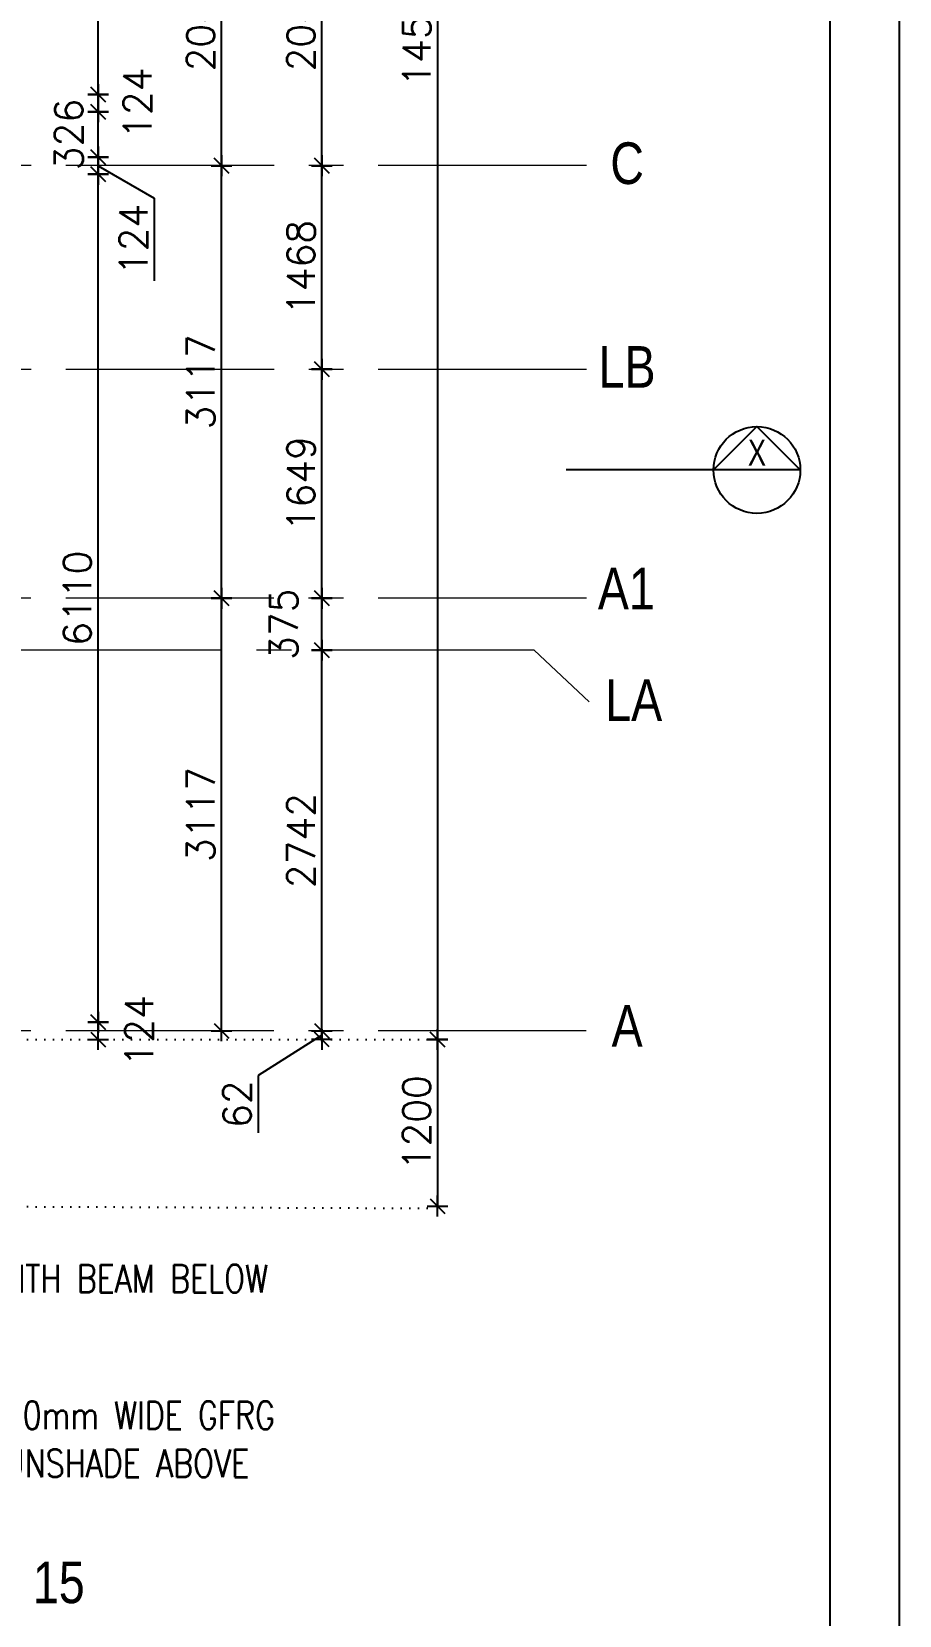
# Model space of a CAD drawing. Header units: inches. Extents: x -234845 to -176446, y -524542 to -442800.
# Drawn here: x -182695 to -176446, y -514389 to -502978 of the extents above; entities that cross this region are included whole.
import ezdxf
from ezdxf.enums import TextEntityAlignment as Align

# ---------------------------------------------------------------- set-up
doc = ezdxf.new("R2010")
doc.units = ezdxf.units.IN
doc.header["$MEASUREMENT"] = 0
doc.header["$PDMODE"] = 34
doc.header["$PDSIZE"] = -10
doc.linetypes.add('CENTER2', pattern=[1.125, 0.75, -0.125, 0.125, -0.125])
doc.linetypes.add('DOT2', pattern=[0.125, 0, -0.125])
for name, color, linetype in [('Dim dotted', 30, 'Continuous'), ('Dimension', 10, 'Continuous'), ('GRID-TAGS', 31, 'Continuous'), ('SECTIONS', 22, 'Continuous'), ('title', 255, 'Continuous')]:
    doc.layers.add(name, color=color, linetype=linetype)
doc.layers.add('Grid', color=254, linetype='Continuous', lineweight=15)
doc.layers.add('TEXT', color=32, linetype='Continuous', lineweight=18)
doc.styles.add('ARIAL', font='arial.ttf')
doc.styles.add('RMTXT', font='romans.shx')
doc.styles.add('style1', font='romans.shx', dxfattribs={"width": 0.8})
doc.dimstyles.new('ELEV-DIM', dxfattribs={"dimtxt": 150, "dimasz": 1, "dimexe": 100, "dimexo": 150, "dimgap": 50, "dimtad": 1, "dimdec": 0, "dimzin": 0, "dimdsep": 46, "dimtxsty": 'RMTXT', "dimblk": 'ARH4', "dimcen": 0.09375, "dimdle": 100, "dimse1": 1, "dimse2": 1, "dimclrd": 256, "dimclre": 256, "dimclrt": 151, "dimadec": 0, "dimazin": 0, "dimtfac": 50, "dimtdec": 0, "dimtofl": 0, "dimtmove": 2, "dimatfit": 3, "dimldrblk": 'OBLIQUE', "dimfxl": 1, "dimtolj": 1, "dimtzin": 0, "dimlwd": -1, "dimlwe": -1, "dimarcsym": 0})

# ---------------------------------------------------------------- blocks, each defined once
blk = doc.blocks.new('ARH4')
for p, q in [((75, 0), (-75, 0)), ((-53, -53), (53, 53)), ((0, -75), (0, 75))]:
    blk.add_line(p, q)
blk = doc.blocks.new('*D387')
at = {"layer": 'DEFPOINTS', "color": 0, "transparency": 16777216}
for p in [(-183491, -495654), (-183410, -510240), (-179772, -510240)]:
    blk.add_point(p, dxfattribs=at)
at = {"layer": 'Dimension', "transparency": 16777216}
blk.add_line((-179772, -495655), (-179772, -510239), dxfattribs=at)
for p, rotation in [((-179772, -495654), 90), ((-179772, -510240), 270)]:
    blk.add_blockref('ARH4', p, dxfattribs=dict(at, rotation=rotation))
at = {"layer": 'Dimension', "color": 151, "lineweight": 0, "transparency": 16777216, "insert": (-179922, -502947), "char_height": 200, "attachment_point": 5, "rotation": 90, "style": 'RMTXT'}
blk.add_mtext('\\A1;14586', dxfattribs=at)
blk = doc.blocks.new('_Oblique')
at = {"color": 0, "linetype": 'ByBlock', "lineweight": -2}
blk.add_line((-0.5, -0.5), (0.5, 0.5), dxfattribs=at)
blk = doc.blocks.new('*D388')
at = {"layer": 'DEFPOINTS', "color": 0, "transparency": 16777216}
for p in [(-184923, -510240, 2), (-189644, -511440), (-179772, -511440)]:
    blk.add_point(p, dxfattribs=at)
at = {"layer": 'Dimension', "transparency": 16777216}
blk.add_line((-179772, -510241), (-179772, -511439), dxfattribs=at)
for p, rotation in [((-179772, -510240), 90), ((-179772, -511440), 270)]:
    blk.add_blockref('ARH4', p, dxfattribs=dict(at, rotation=rotation))
at = {"layer": 'Dimension', "color": 151, "lineweight": 0, "transparency": 16777216, "insert": (-179922, -510840), "char_height": 200, "attachment_point": 5, "rotation": 90, "style": 'RMTXT'}
blk.add_mtext('\\A1;1200', dxfattribs=at)
blk = doc.blocks.new('*D417')
at = {"layer": 'DEFPOINTS', "color": 0, "transparency": 16777216}
for p in [(-181610, -507061, -2), (-181328, -507061), (-181610, -510178)]:
    blk.add_point(p, dxfattribs=at)
at = {"layer": 'Dimension', "transparency": 16777216}
blk.add_line((-181328, -510177), (-181328, -507062), dxfattribs=at)
for p, rotation in [((-181328, -507061), 90), ((-181328, -510178), 270)]:
    blk.add_blockref('ARH4', p, dxfattribs=dict(at, rotation=rotation))
at = {"layer": 'Dimension', "color": 151, "lineweight": 0, "transparency": 16777216, "insert": (-181478, -508619), "char_height": 200, "attachment_point": 5, "rotation": 90, "style": 'RMTXT'}
blk.add_mtext('\\A1;3117', dxfattribs=at)
blk = doc.blocks.new('*D418')
at = {"layer": 'DEFPOINTS', "color": 0, "transparency": 16777216}
for p in [(-181328, -501900), (-179551, -501900), (-181610, -503944)]:
    blk.add_point(p, dxfattribs=at)
at = {"layer": 'Dimension', "transparency": 16777216}
blk.add_line((-181328, -503943), (-181328, -501901), dxfattribs=at)
for p, rotation in [((-181328, -501900), 90), ((-181328, -503944), 270)]:
    blk.add_blockref('ARH4', p, dxfattribs=dict(at, rotation=rotation))
at = {"layer": 'Dimension', "color": 151, "lineweight": 0, "transparency": 16777216, "insert": (-181478, -502922), "char_height": 200, "attachment_point": 5, "rotation": 90, "style": 'RMTXT'}
blk.add_mtext('\\A1;2044', dxfattribs=at)
blk = doc.blocks.new('*D420')
at = {"layer": 'DEFPOINTS', "color": 0, "transparency": 16777216}
for p in [(-180862, -507435, -2), (-180606, -507435), (-180926, -510178)]:
    blk.add_point(p, dxfattribs=at)
at = {"layer": 'Dimension', "transparency": 16777216}
blk.add_line((-180606, -510177), (-180606, -507436), dxfattribs=at)
for p, rotation in [((-180606, -507435), 90), ((-180606, -510178), 270)]:
    blk.add_blockref('ARH4', p, dxfattribs=dict(at, rotation=rotation))
at = {"layer": 'Dimension', "color": 151, "lineweight": 0, "transparency": 16777216, "insert": (-180756, -508807), "char_height": 200, "attachment_point": 5, "rotation": 90, "style": 'RMTXT'}
blk.add_mtext('\\A1;2742', dxfattribs=at)
blk = doc.blocks.new('*D421')
at = {"layer": 'DEFPOINTS', "color": 0, "transparency": 16777216}
for p in [(-180969, -505411, -2), (-180606, -505411), (-180862, -507061, -2)]:
    blk.add_point(p, dxfattribs=at)
at = {"layer": 'Dimension', "transparency": 16777216}
blk.add_line((-180606, -507060), (-180606, -505412), dxfattribs=at)
for p, rotation in [((-180606, -505411), 90), ((-180606, -507061), 270)]:
    blk.add_blockref('ARH4', p, dxfattribs=dict(at, rotation=rotation))
at = {"layer": 'Dimension', "color": 151, "lineweight": 0, "transparency": 16777216, "insert": (-180756, -506236), "char_height": 200, "attachment_point": 5, "rotation": 90, "style": 'RMTXT'}
blk.add_mtext('\\A1;1649', dxfattribs=at)
blk = doc.blocks.new('*D422')
at = {"layer": 'DEFPOINTS', "color": 0, "transparency": 16777216}
for p in [(-180969, -501900), (-180606, -501900), (-180969, -503944)]:
    blk.add_point(p, dxfattribs=at)
at = {"layer": 'Dimension', "transparency": 16777216}
blk.add_line((-180606, -503943), (-180606, -501901), dxfattribs=at)
for p, rotation in [((-180606, -501900), 90), ((-180606, -503944), 270)]:
    blk.add_blockref('ARH4', p, dxfattribs=dict(at, rotation=rotation))
at = {"layer": 'Dimension', "color": 151, "lineweight": 0, "transparency": 16777216, "insert": (-180756, -502922), "char_height": 200, "attachment_point": 5, "rotation": 90, "style": 'RMTXT'}
blk.add_mtext('\\A1;2044', dxfattribs=at)
blk = doc.blocks.new('*D424')
at = {"layer": 'DEFPOINTS', "color": 0, "transparency": 16777216}
for p in [(-180952, -510240), (-180807, -510178), (-180606, -510178)]:
    blk.add_point(p, dxfattribs=at)
at = {"layer": 'Dimension', "transparency": 16777216}
for p, q in [((-180606, -510209), (-181065, -510499)), ((-180606, -510177), (-180606, -510176)), ((-180606, -510240), (-180606, -510178)), ((-180606, -510241), (-180606, -510242)), ((-181065, -510499), (-181065, -510913))]:
    blk.add_line(p, q, dxfattribs=at)
for p, rotation in [((-180606, -510178), 270), ((-180606, -510240), 90)]:
    blk.add_blockref('ARH4', p, dxfattribs=dict(at, rotation=rotation))
at = {"layer": 'Dimension', "color": 151, "lineweight": 0, "transparency": 16777216, "insert": (-181215, -510706), "char_height": 200, "attachment_point": 5, "rotation": 90, "style": 'RMTXT'}
blk.add_mtext('\\A1;62', dxfattribs=at)
blk = doc.blocks.new('*D428')
at = {"layer": 'DEFPOINTS', "color": 0, "transparency": 16777216}
for p in [(-181610, -503944), (-181328, -503944), (-181590, -507061)]:
    blk.add_point(p, dxfattribs=at)
at = {"layer": 'Dimension', "transparency": 16777216}
blk.add_line((-181328, -507060), (-181328, -503945), dxfattribs=at)
for p, rotation in [((-181328, -503944), 90), ((-181328, -507061), 270)]:
    blk.add_blockref('ARH4', p, dxfattribs=dict(at, rotation=rotation))
at = {"layer": 'Dimension', "color": 151, "lineweight": 0, "transparency": 16777216, "insert": (-181478, -505502), "char_height": 200, "attachment_point": 5, "rotation": 90, "style": 'RMTXT'}
blk.add_mtext('\\A1;3117', dxfattribs=at)
blk = doc.blocks.new('*D478')
at = {"layer": 'DEFPOINTS', "color": 0, "transparency": 16777216}
for p in [(-183534, -510116), (-182216, -510116), (-183410, -510240)]:
    blk.add_point(p, dxfattribs=at)
at = {"layer": 'Dimension', "transparency": 16777216}
blk.add_line((-182216, -510239), (-182216, -510117), dxfattribs=at)
for p, rotation in [((-182216, -510116), 90), ((-182216, -510240), 270)]:
    blk.add_blockref('ARH4', p, dxfattribs=dict(at, rotation=rotation))
at = {"layer": 'Dimension', "color": 151, "lineweight": 0, "transparency": 16777216, "insert": (-181921, -510178), "char_height": 200, "attachment_point": 5, "rotation": 90, "style": 'RMTXT'}
blk.add_mtext('\\A1;124', dxfattribs=at)
blk = doc.blocks.new('*D830')
at = {"layer": 'DEFPOINTS', "color": 0, "transparency": 16777216}
for p in [(-183534, -504006), (-182216, -504006), (-183534, -510116)]:
    blk.add_point(p, dxfattribs=at)
at = {"layer": 'Dimension', "transparency": 16777216}
blk.add_line((-182216, -510115), (-182216, -504007), dxfattribs=at)
for p, rotation in [((-182216, -504006), 90), ((-182216, -510116), 270)]:
    blk.add_blockref('ARH4', p, dxfattribs=dict(at, rotation=rotation))
at = {"layer": 'Dimension', "color": 151, "lineweight": 0, "transparency": 16777216, "insert": (-182366, -507061), "char_height": 200, "attachment_point": 5, "rotation": 90, "style": 'RMTXT'}
blk.add_mtext('\\A1;6110', dxfattribs=at)
blk = doc.blocks.new('*D479')
at = {"layer": 'DEFPOINTS', "color": 0, "transparency": 16777216}
for p in [(-183534, -503882, 0), (-182216, -503882), (-183534, -504006)]:
    blk.add_point(p, dxfattribs=at)
at = {"layer": 'Dimension', "transparency": 16777216}
for p, q in [((-182216, -504005), (-182216, -503883)), ((-182216, -503944), (-181812, -504179)), ((-181812, -504179), (-181812, -504774))]:
    blk.add_line(p, q, dxfattribs=at)
for p, rotation in [((-182216, -503882), 90), ((-182216, -504006), 270)]:
    blk.add_blockref('ARH4', p, dxfattribs=dict(at, rotation=rotation))
at = {"layer": 'Dimension', "color": 151, "lineweight": 0, "transparency": 16777216, "insert": (-181962, -504476), "char_height": 200, "attachment_point": 5, "rotation": 90, "style": 'RMTXT'}
blk.add_mtext('\\A1;124', dxfattribs=at)
blk = doc.blocks.new('*D480')
at = {"layer": 'DEFPOINTS', "color": 0, "transparency": 16777216}
for p in [(-183534, -503556), (-182216, -503556), (-183534, -503882, 0)]:
    blk.add_point(p, dxfattribs=at)
at = {"layer": 'Dimension', "transparency": 16777216}
blk.add_line((-182216, -503881), (-182216, -503557), dxfattribs=at)
for p, rotation in [((-182216, -503556), 90), ((-182216, -503882), 270)]:
    blk.add_blockref('ARH4', p, dxfattribs=dict(at, rotation=rotation))
at = {"layer": 'Dimension', "color": 151, "lineweight": 0, "transparency": 16777216, "insert": (-182428, -503720), "char_height": 200, "attachment_point": 5, "rotation": 90, "style": 'RMTXT'}
blk.add_mtext('\\A1;326', dxfattribs=at)
blk = doc.blocks.new('*D481')
at = {"layer": 'DEFPOINTS', "color": 0, "transparency": 16777216}
for p in [(-183534, -503432, 0), (-182216, -503432), (-183534, -503556)]:
    blk.add_point(p, dxfattribs=at)
at = {"layer": 'Dimension', "transparency": 16777216}
blk.add_line((-182216, -503555), (-182216, -503433), dxfattribs=at)
for p, rotation in [((-182216, -503432), 90), ((-182216, -503556), 270)]:
    blk.add_blockref('ARH4', p, dxfattribs=dict(at, rotation=rotation))
at = {"layer": 'Dimension', "color": 151, "lineweight": 0, "transparency": 16777216, "insert": (-181933, -503494), "char_height": 200, "attachment_point": 5, "rotation": 90, "style": 'RMTXT'}
blk.add_mtext('\\A1;124', dxfattribs=at)
blk = doc.blocks.new('*D831')
at = {"layer": 'DEFPOINTS', "color": 0, "transparency": 16777216}
for p in [(-183460, -495654), (-182216, -495654), (-183410, -503432)]:
    blk.add_point(p, dxfattribs=at)
at = {"layer": 'Dimension', "transparency": 16777216}
blk.add_line((-182216, -503431), (-182216, -495655), dxfattribs=at)
for p, rotation in [((-182216, -495654), 90), ((-182216, -503432), 270)]:
    blk.add_blockref('ARH4', p, dxfattribs=dict(at, rotation=rotation))
at = {"layer": 'Dimension', "color": 151, "lineweight": 0, "transparency": 16777216, "insert": (-182366, -499543), "char_height": 200, "attachment_point": 5, "rotation": 90, "style": 'RMTXT'}
blk.add_mtext('\\A1;7778', dxfattribs=at)
blk = doc.blocks.new('*D508')
at = {"layer": 'DEFPOINTS', "color": 0, "transparency": 16777216}
for p in [(-180860, -503944), (-180606, -503944), (-180860, -505411)]:
    blk.add_point(p, dxfattribs=at)
at = {"layer": 'Dimension', "transparency": 16777216}
blk.add_line((-180606, -505410), (-180606, -503945), dxfattribs=at)
for p, rotation in [((-180606, -503944), 90), ((-180606, -505411), 270)]:
    blk.add_blockref('ARH4', p, dxfattribs=dict(at, rotation=rotation))
at = {"layer": 'Dimension', "color": 151, "lineweight": 0, "transparency": 16777216, "insert": (-180756, -504678), "char_height": 200, "attachment_point": 5, "rotation": 90, "style": 'RMTXT'}
blk.add_mtext('\\A1;1468', dxfattribs=at)
blk = doc.blocks.new('*D947')
at = {"layer": 'DEFPOINTS', "color": 0, "transparency": 16777216}
for p in [(-180606, -507061), (-180405, -507061), (-180316, -507435)]:
    blk.add_point(p, dxfattribs=at)
at = {"layer": 'Dimension', "transparency": 16777216}
blk.add_line((-180606, -507434), (-180606, -507062), dxfattribs=at)
for p, rotation in [((-180606, -507061), 90), ((-180606, -507435), 270)]:
    blk.add_blockref('ARH4', p, dxfattribs=dict(at, rotation=rotation))
at = {"layer": 'Dimension', "color": 151, "lineweight": 0, "transparency": 16777216, "insert": (-180881, -507248), "char_height": 200, "attachment_point": 5, "rotation": 90, "style": 'RMTXT'}
blk.add_mtext('\\A1;375', dxfattribs=at)

msp = doc.modelspace()

# ---------------------------------------------------------------- linework, layer by layer
at = {"layer": 'Dim dotted', "linetype": 'DOT2', "ltscale": 500}
for p, q in [((-179847, -510239.7, 2.1), (-183410, -510239.7)), ((-179847, -511456.2), (-183833.4, -511439.7))]:
    msp.add_line(p, q, dxfattribs=at)
at = {"layer": 'Grid', "linetype": 'CENTER2', "lineweight": 5, "ltscale": 2000}
for p, q in [((-178699.8, -503943.7), (-183410, -503943.7)), ((-178699.8, -505411.4), (-183410, -505411.4)), ((-178700.4, -507060.7), (-188944.8, -507060.7, 0)), ((-179075, -507435.4), (-183410, -507435.4)), ((-179075, -507435.4), (-178679.8, -507806.6)), ((-178700.5, -510177.7), (-183410, -510177.7))]:
    msp.add_line(p, q, dxfattribs=at)
at = {"layer": 'SECTIONS', "color": 6}
msp.add_lwpolyline([(-177784.3, -506136.6), (-177471.7, -505824.1), (-177159.2, -506136.6), (-177784.3, -506136.6), (-178846, -506136.6)], dxfattribs=at)
msp.add_circle((-177471.7, -506136.6), 312.6, dxfattribs=at)
at = {"layer": 'title', "color": 6}
msp.add_lwpolyline([(-234845.1, -442799.7), (-176446.1, -442799.7), (-176446.1, -523495.7), (-234845.1, -523495.7)], close=True, dxfattribs=at)
at = {"layer": 'title', "color": 4}
msp.add_lwpolyline([(-234345.1, -443299.7), (-176946.1, -443299.7), (-176946.1, -522995.7), (-234345.1, -522995.7)], close=True, dxfattribs=at)

# ---------------------------------------------------------------- texts
at = {"layer": 'GRID-TAGS', "style": 'ARIAL', "width": 0.8}
for tag, p in [('C', (-178406.5, -503926.2)), ('LB', (-178406.5, -505393.9)), ('A1', (-178412.3, -506991.4)), ('LA', (-178359, -507794.6)), ('A', (-178406.6, -510141.4)), ('15', (-182499.8, -514151.4))]:
    msp.add_attdef(tag, text='', height=300, dxfattribs=at).set_placement(p, align=Align.MIDDLE_CENTER)
at = {"layer": 'TEXT', "style": 'ARIAL', "width": 0.75}
msp.add_text('X', height=187.5, dxfattribs=at).set_placement((-177471.4, -506011.2), align=Align.MIDDLE)
at = {"layer": 'TEXT', "style": 'style1', "width": 0.8}
for s, p in [('PLINTH BEAM BELOW', (-183208.5, -512062.5)), ('600mm WIDE GFRG', (-183034.4, -513047.2, 2.1)), ('SUNSHADE ABOVE', (-183034.4, -513393.9, 2.1))]:
    msp.add_text(s, height=200, dxfattribs=at).set_placement(p)

# ---------------------------------------------------------------- dimensions: what is measured, and where the dimension line sits
at = {"layer": 'Dimension', "lineweight": 0}
for base, p1, p2, angle, picture, middle in [((-179772, -510239.7), (-183491.2, -495653.7), (-183410, -510239.7), 270, '*D387', (-179922, -502946.7)), ((-182216.3, -495653.7), (-183410, -503431.7), (-183460, -495653.7), 90, '*D831', (-182366.3, -499542.7)), ((-181328.3, -501899.7, 2.1), (-181609.9, -503943.7, 2.1), (-179551.5, -501899.7, 2.1), 270, '*D418', (-181478.3, -502921.7, 2.1)), ((-180606.1, -501899.7, 2.1), (-180968.8, -503943.7, 2.1), (-180968.8, -501899.7, 2.1), 270, '*D422', (-180756.1, -502921.7, 2.1)), ((-181328.3, -503943.7, 2.1), (-181590, -507060.7, 2.1), (-181609.9, -503943.7, 2.1), 270, '*D428', (-181478.3, -505502.2, 2.1)), ((-180606.1, -503943.7), (-180860.4, -505411.4), (-180860.5, -503943.7), 90, '*D508', (-180756.1, -504677.5)), ((-182216.3, -504005.7), (-183534, -510115.7), (-183534, -504005.7), 90, '*D830', (-182366.3, -507060.7)), ((-180606.1, -505411.4, 2.1), (-180862.2, -507060.7), (-180968.8, -505411.4), 270, '*D421', (-180756.1, -506236, 2.1)), ((-181328.3, -507060.7, 2.1), (-181609.9, -510177.7, 2.1), (-181609.9, -507060.7, 0), 270, '*D417', (-181478.3, -508619.2, 2.1)), ((-180606.1, -507060.7), (-180315.9, -507435.4), (-180405.1, -507060.7), 90, '*D947', (-180881.1, -507248)), ((-180606.1, -507435.4, 2.1), (-180925.7, -510177.7, 2.1), (-180862.2, -507435.4), 270, '*D420', (-180756.1, -508806.5, 2.1)), ((-179772, -511439.7), (-184922.6, -510239.7, 2.1), (-189644, -511439.7), 270, '*D388', (-179922, -510839.7))]:
    dim = msp.add_linear_dim(base=base, p1=p1, p2=p2, angle=angle, dimstyle='ELEV-DIM', override={"dimtxt": 200}, dxfattribs=at)
    dim.commit()
    dim.dimension.update_dxf_attribs({"geometry": picture, "text_midpoint": middle})
for base, p1, p2, angle, override, picture, middle in [((-182216.3, -503431.7), (-183534, -503555.7), (-183534, -503431.7, 0.3), 90, {"dimtxt": 200}, '*D481', (-181932.5, -503493.7)), ((-182216.3, -503555.7), (-183534, -503881.7, 0.4), (-183534, -503555.7), 90, {"dimtxt": 200}, '*D480', (-182428.4, -503720)), ((-182216.3, -503881.7), (-183534, -504005.7), (-183534, -503881.7, 0.4), 90, {"dimtxt": 200, "dimtmove": 1}, '*D479', (-181811.6, -504228.8)), ((-182216.3, -510115.7), (-183410, -510239.7), (-183534, -510115.7), 90, {"dimtxt": 200}, '*D478', (-181920.9, -510177.7)), ((-180606.1, -510177.7, 2.1), (-180951.9, -510239.7, 2.1), (-180806.7, -510177.7, 2.1), 270, {"dimtxt": 200, "dimtmove": 1}, '*D424', (-181065.1, -510548.8, 2.1))]:
    dim = msp.add_linear_dim(base=base, p1=p1, p2=p2, angle=angle, dimstyle='ELEV-DIM', override=override, dxfattribs=at)
    dim.commit()
    dim.dimension.update_dxf_attribs({"geometry": picture, "text_midpoint": middle, "dimtype": 160})

doc.saveas('drawing.dxf')
